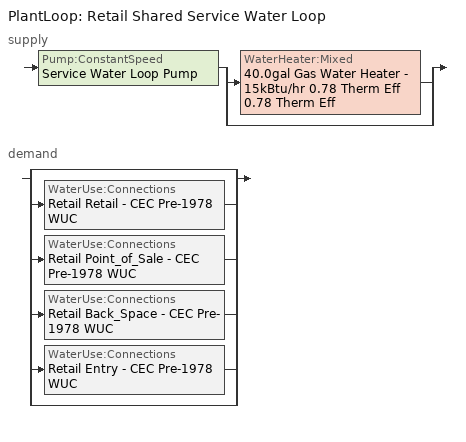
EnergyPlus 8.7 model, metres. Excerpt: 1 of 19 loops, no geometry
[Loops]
PlantLoop 'Retail Shared Service Water Loop'
 supply: Pump:ConstantSpeed 'Service Water Loop Pump' > split
  | WaterHeater:Mixed '40.0gal Gas Water Heater - 15kBtu/hr 0.78 Therm Eff 0.78 Therm Eff'
  | bypass
 demand: split
  | bypass
  | WaterUse:Connections 'Retail Retail - CEC Pre-1978 WUC'
  | WaterUse:Connections 'Retail Point_of_Sale - CEC Pre-1978 WUC'
  | WaterUse:Connections 'Retail Back_Space - CEC Pre-1978 WUC'
  | WaterUse:Connections 'Retail Entry - CEC Pre-1978 WUC'
  | bypass
[PlantLoop]
Retail Shared Service Water Loop: Fluid Type=Water; Plant Equipment Operation Scheme=Retail Shared Service Water Loop Operation Schemes; Maximum Loop Temperature {C}=60; Minimum Loop Temperature {C}=10; Maximum Loop Flow Rate {m3/s}=Autosize; Minimum Loop Flow Rate {m3/s}=0; Plant Loop Volume {m3}=Autocalculate; Load Distribution Scheme=Optimal; Plant Loop Demand Calculation Scheme=SingleSetpoint
[Sizing:Plant]
Retail Shared Service Water Loop: Loop Type=Heating; Design Loop Exit Temperature {C}=60; Loop Design Temperature Difference {deltaC}=5; Sizing Option=NonCoincident; Zone Timesteps in Averaging Window=1; Coincident Sizing Factor Mode=None
[Pump:ConstantSpeed]
Service Water Loop Pump: Design Flow Rate {m3/s}=Autosize; Design Pump Head {Pa}=0.01; Design Power Consumption {W}=Autosize; Motor Efficiency=0.825; Fraction of Motor Inefficiencies to Fluid Stream=0; Pump Control Type=Intermittent
[WaterHeater:Mixed]
40.0gal Gas Water Heater - 15kBtu/hr 0.78 Therm Eff 0.78 Therm Eff: Tank Volume {m3}=0.151416; Setpoint Temperature Schedule=Service Water Loop Temp - 140F; Deadband Temperature Difference {deltaC}=2; Maximum Temperature Limit {C}=82.2222; Heater Control Type=Cycle; Heater Maximum Capacity {W}=4478.48; Heater Ignition Minimum Flow Rate {m3/s}=0; Heater Ignition Delay {s}=0; Heater Fuel Type=NaturalGas; Heater Thermal Efficiency=0.78; Off Cycle Parasitic Fuel Consumption Rate {W}=20; Off Cycle Parasitic Fuel Type=NaturalGas; Off Cycle Parasitic Heat Fraction to Tank=0.8; On Cycle Parasitic Fuel Consumption Rate {W}=0; On Cycle Parasitic Fuel Type=NaturalGas; On Cycle Parasitic Heat Fraction to Tank=0; Ambient Temperature Indicator=Schedule; Ambient Temperature Schedule=Water Heater Ambient Temp Schedule - 70F; Off Cycle Loss Coefficient to Ambient Temperature {W/K}=5.99799; Off Cycle Loss Fraction to Zone=1; On Cycle Loss Coefficient to Ambient Temperature {W/K}=5.99799; On Cycle Loss Fraction to Zone=1; Use Side Effectiveness=1; Source Side Effectiveness=1; Use Side Design Flow Rate {m3/s}=Autosize; Source Side Design Flow Rate {m3/s}=Autosize; Indirect Water Heating Recovery Time {hr}=1.5; Source Side Flow Control Mode=IndirectHeatPrimarySetpoint
[SetpointManager:Scheduled]
Service hot water setpoint manager: Control Variable=Temperature; Schedule=Service Water Loop Temp - 140F
[WaterUse:Connections]
Name | Water Use Equipment Name 1
Retail Retail - CEC Pre-1978 WUC | Retail Retail - CEC Pre-1978 SWH
Retail Point_of_Sale - CEC Pre-1978 WUC | Retail Point_of_Sale - CEC Pre-1978 SWH
Retail Back_Space - CEC Pre-1978 WUC | Retail Back_Space - CEC Pre-1978 SWH
Retail Entry - CEC Pre-1978 WUC | Retail Entry - CEC Pre-1978 SWH
[WaterUse:Equipment] Flow Rate Fraction Schedule=RetailServiceHotWater; Target Temperature Schedule=43.3 C; Sensible Fraction Schedule=0.2 Fraction; Latent Fraction Schedule=0.05 Fraction
Name | Peak Flow Rate {m3/s}
Retail Retail - CEC Pre-1978 SWH | 1.8845e-05
Retail Point_of_Sale - CEC Pre-1978 SWH | 1.62163e-06
Retail Back_Space - CEC Pre-1978 SWH | 4.0874e-06
Retail Entry - CEC Pre-1978 SWH | 1.28348e-07
[PlantEquipmentOperationSchemes]
Retail Shared Service Water Loop Operation Schemes: Control Scheme Object Type 1=PlantEquipmentOperation:HeatingLoad; Control Scheme Name 1=Retail Shared Service Water Loop Heating Operation Scheme; Control Scheme Schedule Name 1=Always On Discrete
[PlantEquipmentOperation:HeatingLoad]
Retail Shared Service Water Loop Heating Operation Scheme: Load Range Lower Limit 1 {W}=0; Load Range Upper Limit 1 {W}=1000000000; Range Equipment List Name 1=Retail Shared Service Water Loop Heating Equipment List
[PlantEquipmentList]
Retail Shared Service Water Loop Heating Equipment List: WaterHeater:Mixed, 40.0gal Gas Water Heater - 15kBtu/hr 0.78 Therm Eff 0.78 Therm Eff
[Schedule:Day:Interval]
0.05 Fraction Default; 0.2 Fraction Default: No, 24:00, 0.2
43.3 C Default: No, 24:00, 43.3
RetailServiceHotWater Default: No, 01:00, 0.11, 02:00, 0.1, 03:00, 0.08, 06:00, 0.06, 07:00, 0.07, 08:00, 0.2, 09:00, 0.24, 10:00, 0.27, 11:00, 0.42, 12:00, 0.54, 13:00, 0.59, 14:00, 0.6, 15:00, 0.49, 16:00, 0.48, 17:00, 0.47, 18:00, 0.46, 19:00, 0.44, 20:00, 0.36, 21:00, 0.29, 22:00, 0.22, 23:00, 0.16, 24:00, 0.13
RetailServiceHotWater SmrDsn|Wkdy Day; RetailServiceHotWater Summer Design Day: No, 01:00, 0.04, 03:00, 0.05, 07:00, 0.04, 08:00, 0.15, 09:00, 0.23, 10:00, 0.32, 11:00, 0.41, 12:00, 0.57, 13:00, 0.62, 14:00, 0.61, 15:00, 0.5, 16:00, 0.45, 17:00, 0.46, 18:00, 0.47, 19:00, 0.42, 20:00, 0.34, 21:00, 0.33, 22:00, 0.23, 23:00, 0.13, 24:00, 0.08
RetailServiceHotWater Winter Design Day; RetailServiceHotWater WntrDsn|Sat|Sun Day: No, 03:00, 0.07, 06:00, 0.06, 07:00, 0.07, 08:00, 0.1, 09:00, 0.12, 10:00, 0.14, 11:00, 0.29, 12:00, 0.31, 14:00, 0.36, 15:00, 0.34, 16:00, 0.35, 17:00, 0.37, 18:00, 0.34, 19:00, 0.25, 20:00, 0.27, 21:00, 0.21, 22:00, 0.16, 23:00, 0.1, 24:00, 0.06
Service Water Loop Temp - 140F Default: No, 24:00, 60
Water Heater Ambient Temp Schedule - 70F Default: No, 24:00, 21.1111
[Schedule:Week:Daily]
Schedule:Week:Daily {cebb7779-8599-4bf3-93e7-c5127fa82332}: 0.05 Fraction Default, 0.05 Fraction Default, 0.05 Fraction Default, 0.05 Fraction Default, 0.05 Fraction Default, 0.05 Fraction Default, 0.05 Fraction Default, 0.05 Fraction Default, 0.05 Fraction Default, 0.05 Fraction Default, 0.05 Fraction Default, 0.05 Fraction Default
Schedule:Week:Daily {de2c0b56-245b-47a2-8b80-12d88f675ee5}: 0.2 Fraction Default, 0.2 Fraction Default, 0.2 Fraction Default, 0.2 Fraction Default, 0.2 Fraction Default, 0.2 Fraction Default, 0.2 Fraction Default, 0.2 Fraction Default, 0.2 Fraction Default, 0.2 Fraction Default, 0.2 Fraction Default, 0.2 Fraction Default
Schedule:Week:Daily {4513bea5-4f0c-49ad-b827-1e4071751cb8}: 43.3 C Default, 43.3 C Default, 43.3 C Default, 43.3 C Default, 43.3 C Default, 43.3 C Default, 43.3 C Default, 43.3 C Default, 43.3 C Default, 43.3 C Default, 43.3 C Default, 43.3 C Default
Schedule:Week:Daily {707d902f-36b1-464b-8bc1-0cc4f2377667}: RetailServiceHotWater Default, RetailServiceHotWater Default, RetailServiceHotWater Default, RetailServiceHotWater Default, RetailServiceHotWater SmrDsn|Wkdy Day, RetailServiceHotWater SmrDsn|Wkdy Day, RetailServiceHotWater WntrDsn|Sat|Sun Day, RetailServiceHotWater Default, RetailServiceHotWater Summer Design Day, RetailServiceHotWater Winter Design Day, RetailServiceHotWater Default, RetailServiceHotWater Default
Schedule:Week:Daily {bba1a361-eefd-447f-9ce6-1a60eac6764e}: RetailServiceHotWater WntrDsn|Sat|Sun Day, RetailServiceHotWater SmrDsn|Wkdy Day, RetailServiceHotWater SmrDsn|Wkdy Day, RetailServiceHotWater SmrDsn|Wkdy Day, RetailServiceHotWater SmrDsn|Wkdy Day, RetailServiceHotWater SmrDsn|Wkdy Day, RetailServiceHotWater WntrDsn|Sat|Sun Day, RetailServiceHotWater Default, RetailServiceHotWater Summer Design Day, RetailServiceHotWater Winter Design Day, RetailServiceHotWater Default, RetailServiceHotWater Default
Schedule:Week:Daily {98454add-60a0-4b2f-a482-4ee4b03fdb86}: Service Water Loop Temp - 140F Default, Service Water Loop Temp - 140F Default, Service Water Loop Temp - 140F Default, Service Water Loop Temp - 140F Default, Service Water Loop Temp - 140F Default, Service Water Loop Temp - 140F Default, Service Water Loop Temp - 140F Default, Service Water Loop Temp - 140F Default, Service Water Loop Temp - 140F Default, Service Water Loop Temp - 140F Default, Service Water Loop Temp - 140F Default, Service Water Loop Temp - 140F Default
Schedule:Week:Daily {ea251525-4bf9-4721-8bb4-8bfca71796ef}: Water Heater Ambient Temp Schedule - 70F Default, Water Heater Ambient Temp Schedule - 70F Default, Water Heater Ambient Temp Schedule - 70F Default, Water Heater Ambient Temp Schedule - 70F Default, Water Heater Ambient Temp Schedule - 70F Default, Water Heater Ambient Temp Schedule - 70F Default, Water Heater Ambient Temp Schedule - 70F Default, Water Heater Ambient Temp Schedule - 70F Default, Water Heater Ambient Temp Schedule - 70F Default, Water Heater Ambient Temp Schedule - 70F Default, Water Heater Ambient Temp Schedule - 70F Default, Water Heater Ambient Temp Schedule - 70F Default
[Schedule:Year]
0.05 Fraction: Schedule:Week:Daily {cebb7779-8599-4bf3-93e7-c5127fa82332}, 1, 1, 12, 31
0.2 Fraction: Schedule:Week:Daily {de2c0b56-245b-47a2-8b80-12d88f675ee5}, 1, 1, 12, 31
43.3 C: Schedule:Week:Daily {4513bea5-4f0c-49ad-b827-1e4071751cb8}, 1, 1, 12, 31
RetailServiceHotWater: Schedule:Week:Daily {707d902f-36b1-464b-8bc1-0cc4f2377667}, 1, 1, 1, 3, Schedule:Week:Daily {bba1a361-eefd-447f-9ce6-1a60eac6764e}, 1, 4, 12, 31
Service Water Loop Temp - 140F: Schedule:Week:Daily {98454add-60a0-4b2f-a482-4ee4b03fdb86}, 1, 1, 12, 31
Water Heater Ambient Temp Schedule - 70F: Schedule:Week:Daily {ea251525-4bf9-4721-8bb4-8bfca71796ef}, 1, 1, 12, 31
[Schedule:Constant]
Always On Discrete: Hourly Value=1
